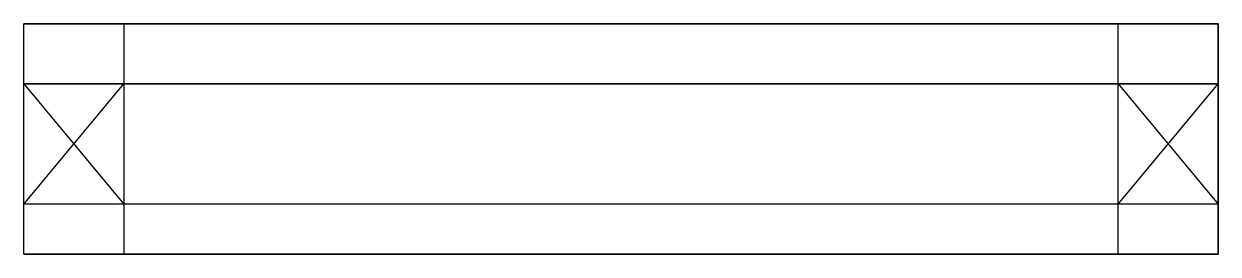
# Model space of a CAD drawing. Extents: x 0 to 119, y 0 to 23.
import ezdxf

# ---------------------------------------------------------------- set-up
doc = ezdxf.new("R2010")
doc.units = 0
doc.layers.get('0').update_dxf_attribs({"linetype": 'CONTINUOUS'})

msp = doc.modelspace()

# ---------------------------------------------------------------- linework, layer by layer
at = {"linetype": 'CONTINUOUS'}
for p, q in [((119.34, 23), (0, 23)), ((0, 0), (0, 23)), ((0, 23), (119.34, 23)), ((0, 0), (0, 23)), ((10, 23), (10, 0)), ((109.34, 0), (109.34, 23)), ((119.34, 0), (119.34, 23)), ((119.34, 23), (119.34, 0)), ((119.34, 17), (0, 17)), ((0, 17), (119.34, 17)), ((0, 5), (10, 17)), ((0, 17), (10, 5)), ((10, 17), (10, 5)), ((109.34, 5), (109.34, 17)), ((109.34, 17), (119.34, 5)), ((109.34, 5), (119.34, 17)), ((119.34, 5), (0, 5)), ((119.34, 5), (0, 5)), ((0, 0), (119.34, 0)), ((119.34, 0), (0, 0))]:
    msp.add_line(p, q, dxfattribs=at)

doc.saveas('drawing.dxf')
